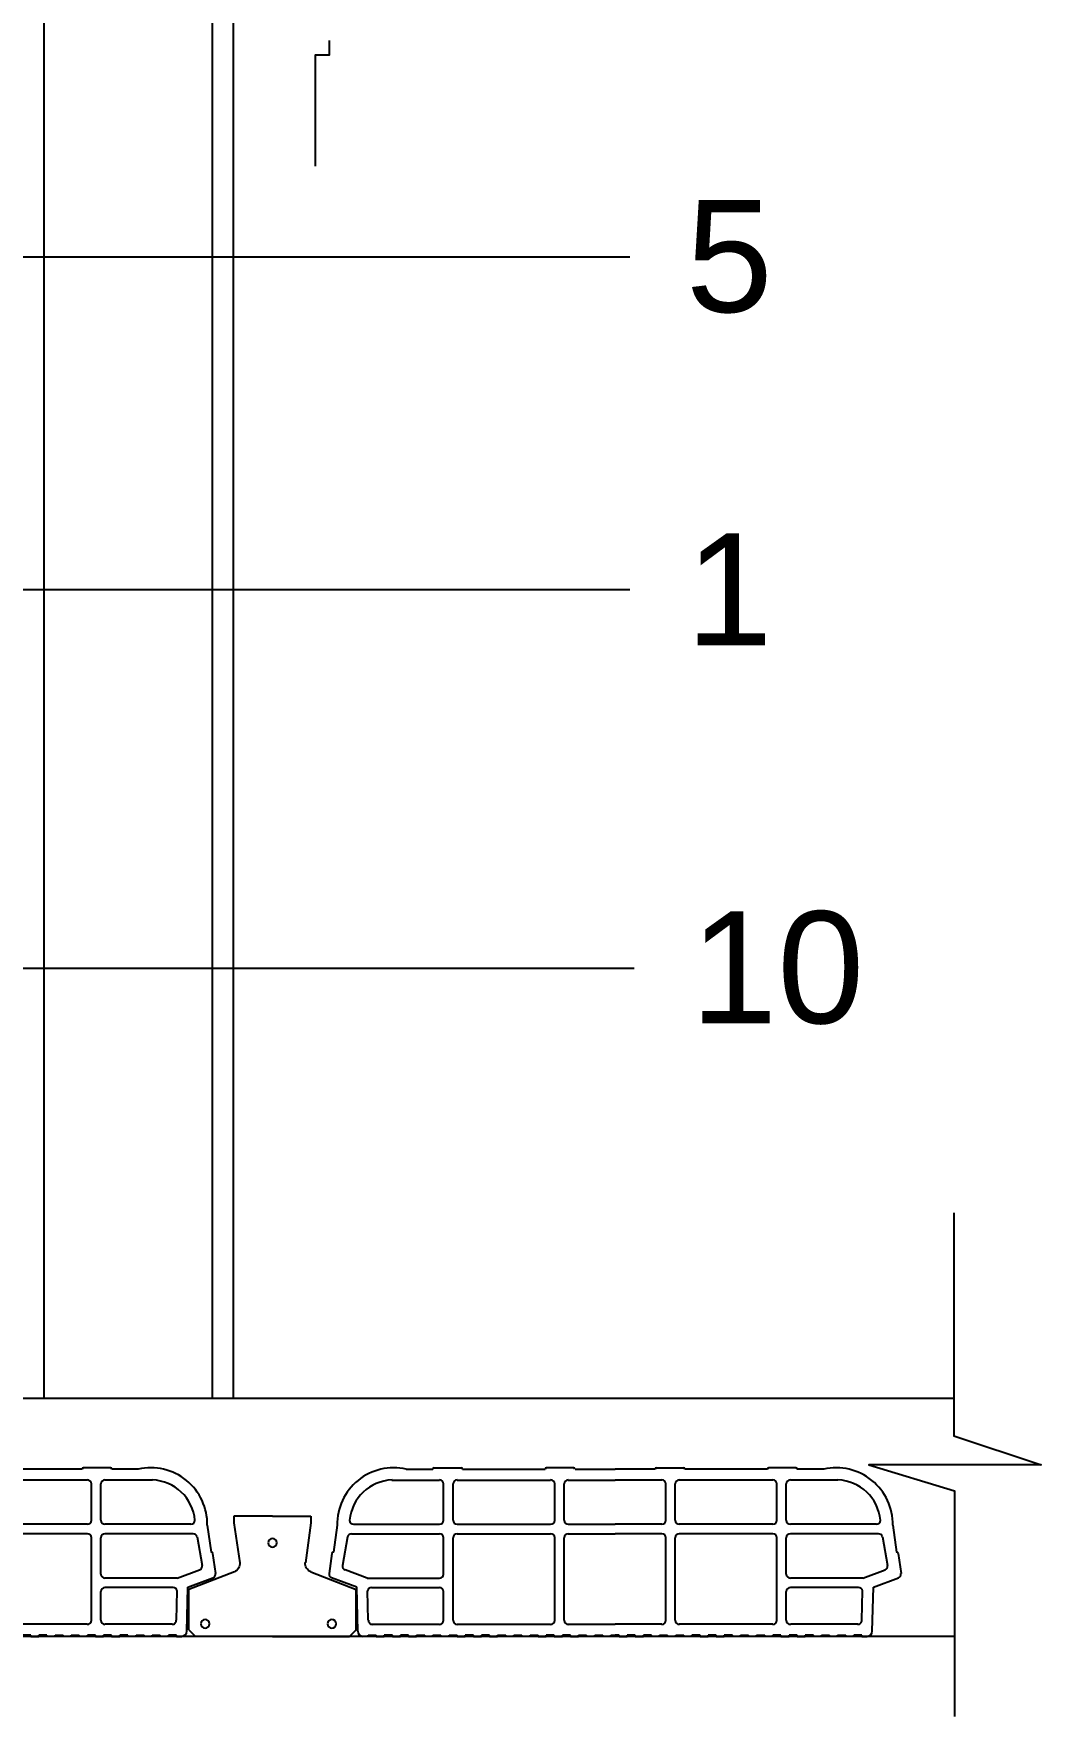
# Model space of a CAD drawing. Header units: metres. Extents: x 198 to 412, y -54 to 17.
# Drawn here: x 254.024 to 254.744, y 5.367 to 6.57 of the extents above; entities that cross this region are included whole.
import ezdxf
from ezdxf import colors
from ezdxf.entities.mleader import LeaderData, LeaderLine
from ezdxf.math import Vec2, Vec3

# ---------------------------------------------------------------- set-up
doc = ezdxf.new("R2010")
doc.units = ezdxf.units.M
doc.header["$LTSCALE"] = 10
for name, color, linetype in [('02', 2, 'Continuous'), ('02-LH ladrillo hueco 02', 1, 'Continuous'), ('1_MUROS', 6, 'Continuous'), ('A-MUROS', 6, 'Continuous'), ('A-TEXTOS', 2, 'Continuous'), ('Corte t', 2, 'Continuous'), ('Losa rap sapito', 251, 'Continuous'), ('piso', 1, 'Continuous'), ('TCOTA', 1, 'Continuous')]:
    doc.layers.add(name, color=color, linetype=linetype)
doc.styles.add('ARIAL', font='arial.ttf')

# ---------------------------------------------------------------- blocks, each defined once
blk = doc.blocks.new('VIGUETA NUEVA')
at = {"layer": '02'}
for p, q in [((852.3054, 1549.6661), (852.2767, 1549.6661)), ((852.2767, 1549.6661), (852.2767, 1549.6611)), ((852.2767, 1549.6611), (852.2809, 1549.6312)), ((852.3054, 1549.6661), (852.3342, 1549.6661)), ((852.3342, 1549.6611), (852.3299, 1549.6312)), ((852.3342, 1549.6661), (852.3342, 1549.6611)), ((852.2769, 1549.6243), (852.2429, 1549.6111)), ((852.3339, 1549.6243), (852.3679, 1549.6111)), ((852.2429, 1549.5811), (852.2429, 1549.6111)), ((852.3679, 1549.5811), (852.3679, 1549.6111)), ((852.2429, 1549.5811), (852.2479, 1549.5761)), ((852.3054, 1549.5761), (852.2479, 1549.5761)), ((852.3054, 1549.5761), (852.3629, 1549.5761)), ((852.3679, 1549.5811), (852.3629, 1549.5761))]:
    blk.add_line(p, q, dxfattribs=at)
for centre, start, end in [((852.2739, 1549.6307), 294.8533, 4.4381), ((852.3369, 1549.6307), 175.5619, 245.1467)]:
    blk.add_arc(centre, 0.00704, start, end, dxfattribs=at)
blk = doc.blocks.new('VIGUETA NUEVA1')
at = {"layer": 'piso'}
for centre in [(0, -0.02), (-0.0444, -0.0805), (0.0504, -0.0805)]:
    blk.add_circle(centre, 0.00324, dxfattribs=at)
at = {"layer": '1_MUROS'}
blk.add_blockref('VIGUETA NUEVA', (-852.3054, -1549.6661), dxfattribs=at)
blk = doc.blocks.new('Losa rap zapito')
at = {"layer": 'Losa rap sapito'}
for p, q in [((283.8012, -291.7632), (283.8205, -291.7632)), ((283.9008, -291.7632), (283.8815, -291.7632)), ((283.9599, -291.7632), (283.9792, -291.7632)), ((284.0595, -291.7632), (284.0402, -291.7632)), ((283.7711, -291.7719), (283.8051, -291.7719)), ((283.7813, -291.7641), (283.8003, -291.7641)), ((283.808, -291.8006), (283.808, -291.7747)), ((283.8147, -291.8006), (283.8147, -291.7747)), ((283.8176, -291.7719), (283.8844, -291.7719)), ((283.8215, -291.7641), (283.8806, -291.7641)), ((283.8873, -291.8006), (283.8873, -291.7747)), ((283.8941, -291.8006), (283.8941, -291.7747)), ((283.897, -291.7719), (283.9304, -291.7719)), ((283.9018, -291.7641), (283.9304, -291.7641)), ((283.959, -291.7641), (283.9304, -291.7641)), ((283.9638, -291.7719), (283.9304, -291.7719)), ((283.9667, -291.8006), (283.9667, -291.7747)), ((283.9734, -291.8006), (283.9734, -291.7747)), ((284.0431, -291.7719), (283.9763, -291.7719)), ((284.0393, -291.7641), (283.9802, -291.7641)), ((284.046, -291.8006), (284.046, -291.7747)), ((284.0527, -291.8006), (284.0527, -291.7747)), ((284.0896, -291.7719), (284.0556, -291.7719)), ((284.0795, -291.7641), (284.0605, -291.7641)), ((283.732, -291.8042), (283.7293, -291.8235)), ((283.7422, -291.8103), (283.8051, -291.8103)), ((283.7437, -291.8035), (283.8051, -291.8035)), ((283.7534, -291.8103), (283.8051, -291.8103)), ((283.8176, -291.8035), (283.8844, -291.8035)), ((283.8176, -291.8103), (283.8844, -291.8103)), ((283.897, -291.8035), (283.9304, -291.8035)), ((283.897, -291.8103), (283.9304, -291.8103)), ((283.9638, -291.8035), (283.9304, -291.8035)), ((283.9638, -291.8103), (283.9304, -291.8103)), ((284.0431, -291.8035), (283.9763, -291.8035)), ((284.0431, -291.8103), (283.9763, -291.8103)), ((284.117, -291.8035), (284.0556, -291.8035)), ((284.1186, -291.8103), (284.0556, -291.8103)), ((284.1073, -291.8103), (284.0556, -291.8103)), ((284.1287, -291.8042), (284.1314, -291.8235)), ((283.7394, -291.8124), (283.7357, -291.8329)), ((283.808, -291.8391), (283.808, -291.8132)), ((283.8147, -291.8721), (283.8147, -291.8132)), ((283.8873, -291.8721), (283.8873, -291.8132)), ((283.8941, -291.8721), (283.8941, -291.8132)), ((283.9667, -291.8721), (283.9667, -291.8132)), ((283.9734, -291.8721), (283.9734, -291.8132)), ((284.046, -291.8721), (284.046, -291.8132)), ((284.0527, -291.8391), (284.0527, -291.8132)), ((284.1214, -291.8124), (284.125, -291.8329)), ((283.7282, -291.8243), (283.7262, -291.8386)), ((283.7534, -291.842), (283.7376, -291.836)), ((284.1073, -291.842), (284.1232, -291.836)), ((284.1325, -291.8243), (284.1346, -291.8386)), ((283.7459, -291.8484), (283.728, -291.8417)), ((283.7534, -291.842), (283.8051, -291.842)), ((284.1073, -291.842), (284.0556, -291.842)), ((284.1149, -291.8484), (284.1327, -291.8417)), ((283.7466, -291.8799), (283.7459, -291.8484)), ((283.7542, -291.8721), (283.7536, -291.851)), ((283.7565, -291.8487), (283.8051, -291.8487)), ((283.808, -291.8721), (283.808, -291.8516)), ((284.0527, -291.8721), (284.0527, -291.8516)), ((284.1043, -291.8487), (284.0556, -291.8487)), ((284.1066, -291.8721), (284.1071, -291.851)), ((284.1141, -291.8799), (284.1149, -291.8484)), ((283.7541, -291.8836), (283.7504, -291.8836)), ((283.7541, -291.8836), (283.7516, -291.8836)), ((283.7541, -291.8836), (283.7516, -291.8836)), ((283.7541, -291.8836), (283.7541, -291.8827)), ((283.7541, -291.8827), (283.7598, -291.8827)), ((283.7571, -291.8749), (283.8051, -291.8749)), ((283.7598, -291.8836), (283.7598, -291.8827)), ((283.7598, -291.8836), (283.7656, -291.8836)), ((283.7714, -291.8827), (283.7656, -291.8827)), ((283.7656, -291.8836), (283.7656, -291.8827)), ((283.7714, -291.8836), (283.7714, -291.8827)), ((283.7714, -291.8836), (283.7772, -291.8836)), ((283.7772, -291.8836), (283.7772, -291.8827)), ((283.783, -291.8827), (283.7772, -291.8827)), ((283.783, -291.8836), (283.783, -291.8827)), ((283.783, -291.8836), (283.7887, -291.8836)), ((283.7887, -291.8836), (283.7887, -291.8827)), ((283.7887, -291.8827), (283.7945, -291.8827)), ((283.7945, -291.8836), (283.7945, -291.8827)), ((283.8003, -291.8836), (283.7945, -291.8836)), ((283.8003, -291.8827), (283.8061, -291.8827)), ((283.8003, -291.8836), (283.8003, -291.8827)), ((283.8061, -291.8836), (283.8061, -291.8827)), ((283.8119, -291.8836), (283.8061, -291.8836)), ((283.8119, -291.8827), (283.8176, -291.8827)), ((283.8119, -291.8836), (283.8119, -291.8827)), ((283.8119, -291.8827), (283.8176, -291.8827)), ((283.8176, -291.8749), (283.8844, -291.8749)), ((283.8176, -291.8836), (283.8176, -291.8827)), ((283.8176, -291.8836), (283.8234, -291.8836)), ((283.8292, -291.8827), (283.8234, -291.8827)), ((283.8234, -291.8836), (283.8234, -291.8827)), ((283.8292, -291.8836), (283.8292, -291.8827)), ((283.8292, -291.8836), (283.835, -291.8836)), ((283.835, -291.8836), (283.835, -291.8827)), ((283.8408, -291.8827), (283.835, -291.8827)), ((283.8408, -291.8836), (283.8408, -291.8827)), ((283.8408, -291.8836), (283.8465, -291.8836)), ((283.8465, -291.8836), (283.8465, -291.8827)), ((283.8465, -291.8827), (283.8523, -291.8827)), ((283.8523, -291.8836), (283.8523, -291.8827)), ((283.8581, -291.8836), (283.8523, -291.8836)), ((283.8581, -291.8827), (283.8639, -291.8827)), ((283.8581, -291.8836), (283.8581, -291.8827)), ((283.8639, -291.8836), (283.8639, -291.8827)), ((283.8697, -291.8836), (283.8639, -291.8836)), ((283.8697, -291.8827), (283.8755, -291.8827)), ((283.8697, -291.8836), (283.8697, -291.8827)), ((283.8697, -291.8827), (283.8755, -291.8827)), ((283.8755, -291.8836), (283.8755, -291.8827)), ((283.8755, -291.8836), (283.8812, -291.8836)), ((283.887, -291.8827), (283.8812, -291.8827)), ((283.8812, -291.8836), (283.8812, -291.8827)), ((283.887, -291.8836), (283.887, -291.8827)), ((283.887, -291.8836), (283.8928, -291.8836)), ((283.8928, -291.8836), (283.8928, -291.8827)), ((283.8986, -291.8827), (283.8928, -291.8827)), ((283.897, -291.8749), (283.9304, -291.8749)), ((283.8986, -291.8836), (283.8986, -291.8827)), ((283.8986, -291.8836), (283.9044, -291.8836)), ((283.9044, -291.8836), (283.9044, -291.8827)), ((283.9044, -291.8827), (283.9101, -291.8827)), ((283.9101, -291.8836), (283.9101, -291.8827)), ((283.9159, -291.8836), (283.9101, -291.8836)), ((283.9159, -291.8827), (283.9217, -291.8827)), ((283.9159, -291.8836), (283.9159, -291.8827)), ((283.9217, -291.8836), (283.9217, -291.8827)), ((283.9275, -291.8836), (283.9217, -291.8836)), ((283.9275, -291.8836), (283.9275, -291.8827)), ((283.9275, -291.8827), (283.9304, -291.8827)), ((283.9638, -291.8749), (283.9304, -291.8749)), ((283.9333, -291.8827), (283.9304, -291.8827)), ((283.9333, -291.8836), (283.9333, -291.8827)), ((283.9333, -291.8836), (283.939, -291.8836)), ((283.9448, -291.8827), (283.939, -291.8827)), ((283.939, -291.8836), (283.939, -291.8827)), ((283.9448, -291.8836), (283.9448, -291.8827)), ((283.9448, -291.8836), (283.9506, -291.8836)), ((283.9506, -291.8836), (283.9506, -291.8827)), ((283.9564, -291.8827), (283.9506, -291.8827)), ((283.9564, -291.8836), (283.9564, -291.8827)), ((283.9622, -291.8836), (283.9564, -291.8836)), ((283.9622, -291.8836), (283.9622, -291.8827)), ((283.9622, -291.8827), (283.9679, -291.8827)), ((283.9679, -291.8836), (283.9679, -291.8827)), ((283.9737, -291.8836), (283.9679, -291.8836)), ((283.9737, -291.8827), (283.9795, -291.8827)), ((283.9737, -291.8836), (283.9737, -291.8827)), ((284.0431, -291.8749), (283.9763, -291.8749)), ((283.9795, -291.8836), (283.9795, -291.8827)), ((283.9853, -291.8836), (283.9795, -291.8836)), ((283.9911, -291.8827), (283.9853, -291.8827)), ((283.9853, -291.8836), (283.9853, -291.8827)), ((283.9911, -291.8827), (283.9853, -291.8827)), ((283.9911, -291.8836), (283.9911, -291.8827)), ((283.9911, -291.8836), (283.9968, -291.8836)), ((284.0026, -291.8827), (283.9968, -291.8827)), ((283.9968, -291.8836), (283.9968, -291.8827)), ((284.0026, -291.8836), (284.0026, -291.8827)), ((284.0026, -291.8836), (284.0084, -291.8836)), ((284.0084, -291.8836), (284.0084, -291.8827)), ((284.0142, -291.8827), (284.0084, -291.8827)), ((284.0142, -291.8836), (284.0142, -291.8827)), ((284.02, -291.8836), (284.0142, -291.8836)), ((284.02, -291.8836), (284.02, -291.8827)), ((284.02, -291.8827), (284.0258, -291.8827)), ((284.0258, -291.8836), (284.0258, -291.8827)), ((284.0315, -291.8836), (284.0258, -291.8836)), ((284.0315, -291.8827), (284.0373, -291.8827)), ((284.0315, -291.8836), (284.0315, -291.8827)), ((284.0373, -291.8836), (284.0373, -291.8827)), ((284.0431, -291.8836), (284.0373, -291.8836)), ((284.0489, -291.8827), (284.0431, -291.8827)), ((284.0431, -291.8836), (284.0431, -291.8827)), ((284.0489, -291.8827), (284.0431, -291.8827)), ((284.0489, -291.8836), (284.0489, -291.8827)), ((284.0489, -291.8836), (284.0547, -291.8836)), ((284.0604, -291.8827), (284.0547, -291.8827)), ((284.0547, -291.8836), (284.0547, -291.8827)), ((284.1037, -291.8749), (284.0556, -291.8749)), ((284.0604, -291.8836), (284.0604, -291.8827)), ((284.0604, -291.8836), (284.0662, -291.8836)), ((284.0662, -291.8836), (284.0662, -291.8827)), ((284.072, -291.8827), (284.0662, -291.8827)), ((284.072, -291.8836), (284.072, -291.8827)), ((284.0778, -291.8836), (284.072, -291.8836)), ((284.0778, -291.8836), (284.0778, -291.8827)), ((284.0778, -291.8827), (284.0836, -291.8827)), ((284.0836, -291.8836), (284.0836, -291.8827)), ((284.0893, -291.8836), (284.0836, -291.8836)), ((284.0893, -291.8827), (284.0951, -291.8827)), ((284.0893, -291.8836), (284.0893, -291.8827)), ((284.0951, -291.8836), (284.0951, -291.8827)), ((284.1009, -291.8836), (284.0951, -291.8836)), ((284.1009, -291.8836), (284.1009, -291.8827)), ((284.1067, -291.8827), (284.1009, -291.8827)), ((284.1067, -291.8836), (284.1067, -291.8827)), ((284.1067, -291.8836), (284.1092, -291.8836)), ((284.1067, -291.8836), (284.1092, -291.8836)), ((284.1067, -291.8836), (284.1103, -291.8836))]:
    blk.add_line(p, q, dxfattribs=at)
for centre, radius, start, end in [((283.7724, -291.8035), 0.0404, 77.2971, 181.0135), ((283.8012, -291.7641), 0.000963, 90, 180), ((283.8205, -291.7641), 0.000963, 0, 90), ((283.8815, -291.7641), 0.000963, 90, 180), ((283.9008, -291.7641), 0.000963, 0, 90), ((283.9599, -291.7641), 0.000963, 90, 180), ((283.9792, -291.7641), 0.000963, 0, 90), ((284.0402, -291.7641), 0.000963, 90, 180), ((284.0595, -291.7641), 0.000963, 0, 90), ((284.0883, -291.8035), 0.0404, 358.9865, 102.7029), ((283.7724, -291.8035), 0.0317, 92.259, 174.7894), ((283.8051, -291.7747), 0.00289, 0, 90), ((283.8176, -291.7747), 0.00289, 90, 180), ((283.8844, -291.7747), 0.00289, 0, 90), ((283.897, -291.7747), 0.00289, 90, 180), ((283.9638, -291.7747), 0.00289, 0, 90), ((283.9763, -291.7747), 0.00289, 90, 180), ((284.0431, -291.7747), 0.00289, 0, 90), ((284.0556, -291.7747), 0.00289, 90, 180), ((284.0883, -291.8035), 0.0317, 5.2106, 87.741), ((283.7422, -291.8132), 0.00289, 90, 165.2593), ((283.7437, -291.8006), 0.00289, 180.2316, 270), ((283.8051, -291.8006), 0.00289, 270, 0), ((283.8051, -291.8132), 0.00289, 0, 90), ((283.8176, -291.8006), 0.00289, 180, 270), ((283.8176, -291.8132), 0.00289, 90, 180), ((283.8844, -291.8006), 0.00289, 270, 0), ((283.8844, -291.8132), 0.00289, 0, 90), ((283.897, -291.8006), 0.00289, 180, 270), ((283.897, -291.8132), 0.00289, 90, 180), ((283.9638, -291.8006), 0.00289, 270, 0), ((283.9638, -291.8132), 0.00289, 0, 90), ((283.9763, -291.8006), 0.00289, 180, 270), ((283.9763, -291.8132), 0.00289, 90, 180), ((284.0431, -291.8006), 0.00289, 270, 0), ((284.0431, -291.8132), 0.00289, 0, 90), ((284.0556, -291.8006), 0.00289, 180, 270), ((284.0556, -291.8132), 0.00289, 90, 180), ((284.117, -291.8006), 0.00289, 270, 359.7684), ((284.1186, -291.8132), 0.00289, 14.7407, 90), ((283.7292, -291.8244), 0.000963, 81.8699, 171.8699), ((284.1316, -291.8244), 0.000963, 8.1301, 98.1301), ((283.7386, -291.8333), 0.00289, 171.8699, 249.444), ((284.1222, -291.8333), 0.00289, 290.556, 8.1301), ((283.729, -291.839), 0.00289, 171.8699, 249.444), ((283.8051, -291.8391), 0.00289, 270, 0), ((284.0556, -291.8391), 0.00289, 180, 270), ((284.1317, -291.839), 0.00289, 290.556, 8.1301), ((283.7565, -291.8516), 0.00289, 90, 168.5947), ((283.8051, -291.8516), 0.00289, 0, 90), ((284.0556, -291.8516), 0.00289, 90, 180), ((284.1043, -291.8516), 0.00289, 11.4053, 90), ((283.7571, -291.8721), 0.00289, 180, 271.41), ((283.8051, -291.8721), 0.00289, 270, 0), ((283.8176, -291.8721), 0.00289, 180, 270), ((283.8844, -291.8721), 0.00289, 270, 0), ((283.897, -291.8721), 0.00289, 180, 270), ((283.9638, -291.8721), 0.00289, 270, 0), ((283.9763, -291.8721), 0.00289, 180, 270), ((284.0431, -291.8721), 0.00289, 270, 0), ((284.0556, -291.8721), 0.00289, 180, 270), ((284.1037, -291.8721), 0.00289, 268.59, 0), ((283.7505, -291.8797), 0.0039, 182.4799, 268.1248), ((284.1102, -291.8797), 0.0039, 271.8752, 357.5201)]:
    blk.add_arc(centre, radius, start, end, dxfattribs=at)

msp = doc.modelspace()

# ---------------------------------------------------------------- linework, layer by layer
at = {"color": 5}
for p, q in [((254.6813, 5.5946), (250.6341, 5.5946)), ((254.6818, 5.4246), (250.6346, 5.4246))]:
    msp.add_line(p, q, dxfattribs=at)
at = {"layer": '02', "color": 3, "elevation": 0}
msp.add_lwpolyline([(254.6813, 5.7272), (254.6813, 5.5679), (254.7437, 5.5471), (254.6205, 5.5471), (254.6818, 5.5285), (254.6818, 5.3675)], dxfattribs=at)
at = {"layer": '02-LH ladrillo hueco 02'}
msp.add_lwpolyline([(254.1666, 8.9946), (254.1666, 5.5946)], dxfattribs=at)
at = {"layer": 'A-MUROS'}
msp.add_line((254.0316, 5.5946), (254.0316, 8.9946), dxfattribs=at)
msp.add_lwpolyline([(254.1516, 8.9946), (254.1516, 5.5946)], dxfattribs=at)
at = {"layer": 'TCOTA', "elevation": 0}
msp.add_lwpolyline([(254.2254, 6.4748), (254.2254, 6.5544), (254.2354, 6.5544), (254.2354, 6.5646)], dxfattribs=at)

# ---------------------------------------------------------------- block references
at = {"layer": 'A-MUROS'}
for p in [(-29.9806, 297.3082), (-29.4911, 297.3082)]:
    msp.add_blockref('Losa rap zapito', p, dxfattribs=at)
at = {"layer": 'Corte t', "xscale": -0.9559179682510148, "yscale": 0.9559179682510148, "zscale": 0.9559179682510148}
msp.add_blockref('VIGUETA NUEVA1', (254.1947, 5.5106), dxfattribs=at)

# ---------------------------------------------------------------- leaders
at = {"layer": 'A-TEXTOS'}
ml = msp.add_multileader_mtext('Standard', dxfattribs=at)
ml.set_content('2', color=256, style='ARIAL')
ml.set_leader_properties(color=1)
ml.build(insert=Vec2(0, 0))
ml.multileader.update_dxf_attribs({"has_text_frame": 1, "dogleg_length": 41.7645, "arrow_head_size": 0.08, "scale": 0.02})
ctx = ml.context
ctx.base_point, ctx.scale, ctx.char_height, ctx.arrow_head_size, ctx.landing_gap_size, ctx.plane_origin = Vec3(254.4502, 6.8467, 0), 0.02, 0.08, 0.08, 0.04, Vec3(252.8816, 6.8667, 0)
notes = []
notes.append((ctx, [(0, (1, 1, 0), (253.6367, 6.8467, 0), (1, 0), 0.8135, [(0, [(253.6245, 6.5346, 0)], 0, [])])]))
ctx.mtext.insert, ctx.mtext.flow_direction = Vec3(254.4902, 6.8867, 0), 5
ml = msp.add_multileader_mtext('Standard', dxfattribs=at)
ml.set_content('5', color=256, style='ARIAL')
ml.set_leader_properties(color=1)
ml.build(insert=Vec2(0, 0))
ml.multileader.update_dxf_attribs({"has_text_frame": 1, "arrow_head_size": 0.08, "scale": 0.02})
ctx = ml.context
ctx.base_point, ctx.scale, ctx.char_height, ctx.arrow_head_size, ctx.landing_gap_size, ctx.plane_origin = Vec3(254.4498, 6.4101), 0.02, 0.08, 0.08, 0.04, Vec3(251.7128, 6.4101)
notes.append((ctx, [(0, (1, 1, 0), (254.2898, 6.4101), (1, 0), 0.16, [(0, [(253.6316, 6.4101)], 0, [])])]))
ctx.mtext.insert, ctx.mtext.flow_direction = Vec3(254.4898, 6.4507), 5
ml = msp.add_multileader_mtext('Standard', dxfattribs=at)
ml.set_content('1', color=256, style='ARIAL')
ml.set_leader_properties(color=1)
ml.build(insert=Vec2(0, 0))
ml.multileader.update_dxf_attribs({"has_text_frame": 1, "arrow_head_size": 0.08, "scale": 0.02})
ctx = ml.context
ctx.base_point, ctx.scale, ctx.char_height, ctx.arrow_head_size, ctx.landing_gap_size, ctx.plane_origin = Vec3(254.4498, 6.1725), 0.02, 0.08, 0.08, 0.04, Vec3(251.7128, 6.1725)
notes.append((ctx, [(0, (1, 1, 0), (254.2898, 6.1725), (1, 0), 0.16, [(0, [(253.9042, 6.1725)], 0, [])])]))
ctx.mtext.insert, ctx.mtext.flow_direction = Vec3(254.4898, 6.2125), 5
ml = msp.add_multileader_mtext('Standard', dxfattribs=at)
ml.set_content('10', color=256, style='ARIAL')
ml.set_leader_properties(color=1)
ml.build(insert=Vec2(0, 0))
ml.multileader.update_dxf_attribs({"has_text_frame": 1, "dogleg_length": 41.7645, "arrow_head_size": 0.08, "scale": 0.02})
ctx = ml.context
ctx.base_point, ctx.scale, ctx.char_height, ctx.arrow_head_size, ctx.landing_gap_size, ctx.plane_origin = Vec3(254.453, 5.9019, 0), 0.02, 0.08, 0.08, 0.04, Vec3(252.3458, 5.9219, 0)
notes.append((ctx, [(0, (1, 1, 0), (253.1009, 5.9019, 0), (1, 0), 1.3521, [(0, [(253.0888, 5.6646, 0)], 0, [])])]))
ctx.mtext.insert, ctx.mtext.flow_direction = Vec3(254.493, 5.9426, 0), 5
for ctx, leaders in notes:
    for number, flags, end, landing, length, lines in leaders:
        leader = LeaderData()
        leader.index, (leader.has_last_leader_line, leader.has_dogleg_vector, leader.attachment_direction) = number, flags
        leader.last_leader_point, leader.dogleg_vector, leader.dogleg_length = Vec3(end), Vec3(landing), length
        for number, points, colour, breaks in lines:
            line = LeaderLine()
            line.index, line.vertices, line.color, line.breaks = number, Vec3.list(points), colors.encode_raw_color(colour), breaks
            leader.lines.append(line)
        ctx.leaders.append(leader)

doc.saveas('drawing.dxf')
